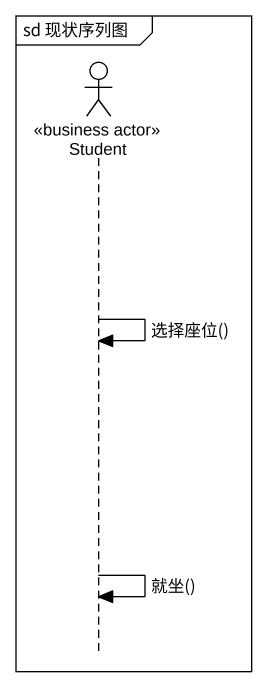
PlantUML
@startuml
mainframe sd 现状序列图
hide footbox
actor Student <<business actor>>

Student -> Student : 选择座位()
Student -> Student : 就坐()
@enduml
